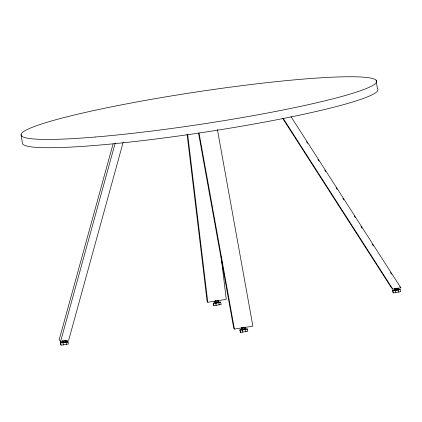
<?xml version="1.0" encoding="UTF-8"?>
<svg xmlns="http://www.w3.org/2000/svg" width="422" height="422" viewBox="0 0 422 422"><rect width="100%" height="100%" fill="white"/><g stroke="black" fill="none" stroke-linecap="round" stroke-linejoin="round"><path stroke-width="0.63" d="M113.043 144.002L59.138 339.942L60.615 341.43L68.702 340.158L123.134 142.32M60.615 341.43L115.222 142.958M62.182 340.844L62.43 342.511L62.841 342.369M62.43 342.511L66.075 342.031L65.821 340.364M214.962 301.303L215.209 302.97L215.621 302.827M218.443 302.627L218.854 302.484L218.517 300.264L218.105 300.406L218.443 302.627L215.209 302.97M241.516 327.546L241.853 329.767L243.341 329.746L245.498 329.281L245.161 327.061M394.464 289.112L394.633 290.225L395.045 290.083M394.633 290.225L398.278 289.74L398.025 288.073M65.489 341.73L67.821 341.567L68.401 344.025L61.021 345.191L60.441 342.727L62.43 342.216M218.264 302.189L220.6 302.025L221.181 304.484L213.796 305.644L213.215 303.186L215.209 302.674M60.441 342.727L63.02 342.812L68.069 341.815M213.215 303.186L215.8 303.265L220.848 302.273M244.908 328.986L247.245 328.822L247.825 331.281L240.44 332.441L239.86 329.983L241.848 329.466M398.273 289.402L400.024 289.276L400.605 291.739L393.22 292.9L392.639 290.442L394.628 289.925M239.86 329.983L242.444 330.062L247.492 329.065M392.639 290.442L395.219 290.521L400.267 289.524M187.078 134.149L207.144 301.635L207.788 302.284L226.25 299.377L221.471 259.472M282.803 118.587L391.336 287.651L392.819 289.139L400.9 287.867L290.948 116.588M198.514 133.014L233.783 328.427L234.432 329.081L252.894 326.174L217.388 129.47M215.289 303.049L214.951 300.828L216.359 300.728L216.697 302.949M217.367 302.511L218.854 302.484M244.876 329.213L245.498 329.281M65.452 341.962L66.075 342.031M399.787 286.754L400.9 287.867M398.278 289.74L397.946 287.999M306.546 141.702L307.612 143.369M317.93 159.442L319 161.104M324.692 169.976L325.763 171.638M336.081 187.711L337.146 189.373M342.843 198.245L343.909 199.907M354.227 215.98L355.298 217.647M360.989 226.514L362.055 228.175M372.378 244.254L373.444 245.915M390.524 272.522L391.59 274.184M283.22 118.413L392.819 289.139M199.047 133.02L234.432 329.081M376.123 80.196L377.379 88.493A179.804 16.294 -8.6 0 1 206.395 131.922A179.804 16.294 -8.6 0 1 22.355 142.894L21.1 134.592M398.278 290.041L398.616 292.251M397.614 288.215L397.867 289.882M396.822 288.384L397.076 290.051M395.868 288.537L396.121 290.204M395.003 288.627L395.256 290.294M395.219 290.521L395.556 292.736M394.459 288.637L394.707 290.304M392.882 290.689L393.22 292.9M245.166 327.541L245.419 329.207M245.498 329.582L245.836 331.792M244.749 327.203L245.087 329.424M243.958 327.372L244.296 329.593M243.003 327.519L243.341 329.746M242.138 327.614L242.476 329.835M242.444 330.062L242.777 332.278M241.595 327.62L241.933 329.846M240.107 330.231L240.44 332.441M218.443 300.184L218.775 302.41M218.86 302.785L219.192 305M217.319 300.575L217.652 302.796M215.494 300.817L215.832 303.038M215.8 303.265L216.133 305.481M213.463 303.434L213.796 305.644M67.821 341.567L67.989 342.675M66.08 342.326L66.412 344.542M65.748 340.285L66.001 341.952M65.41 340.501L65.663 342.168M64.624 340.67L64.872 342.337M63.669 340.823L63.917 342.49M62.799 340.913L63.052 342.58M63.02 342.812L63.353 345.022M62.256 340.923L62.509 342.59M60.684 342.975L61.021 345.191M221.154 256.856L221.313 258.164M187.648 134.143L207.788 302.284M95.135 137.034A179.804 16.294 -8.6 0 0 375.812 83.197A179.804 16.294 -8.6 0 0 125.724 104.044A179.804 16.294 -8.6 0 0 95.135 137.034"/></g></svg>
